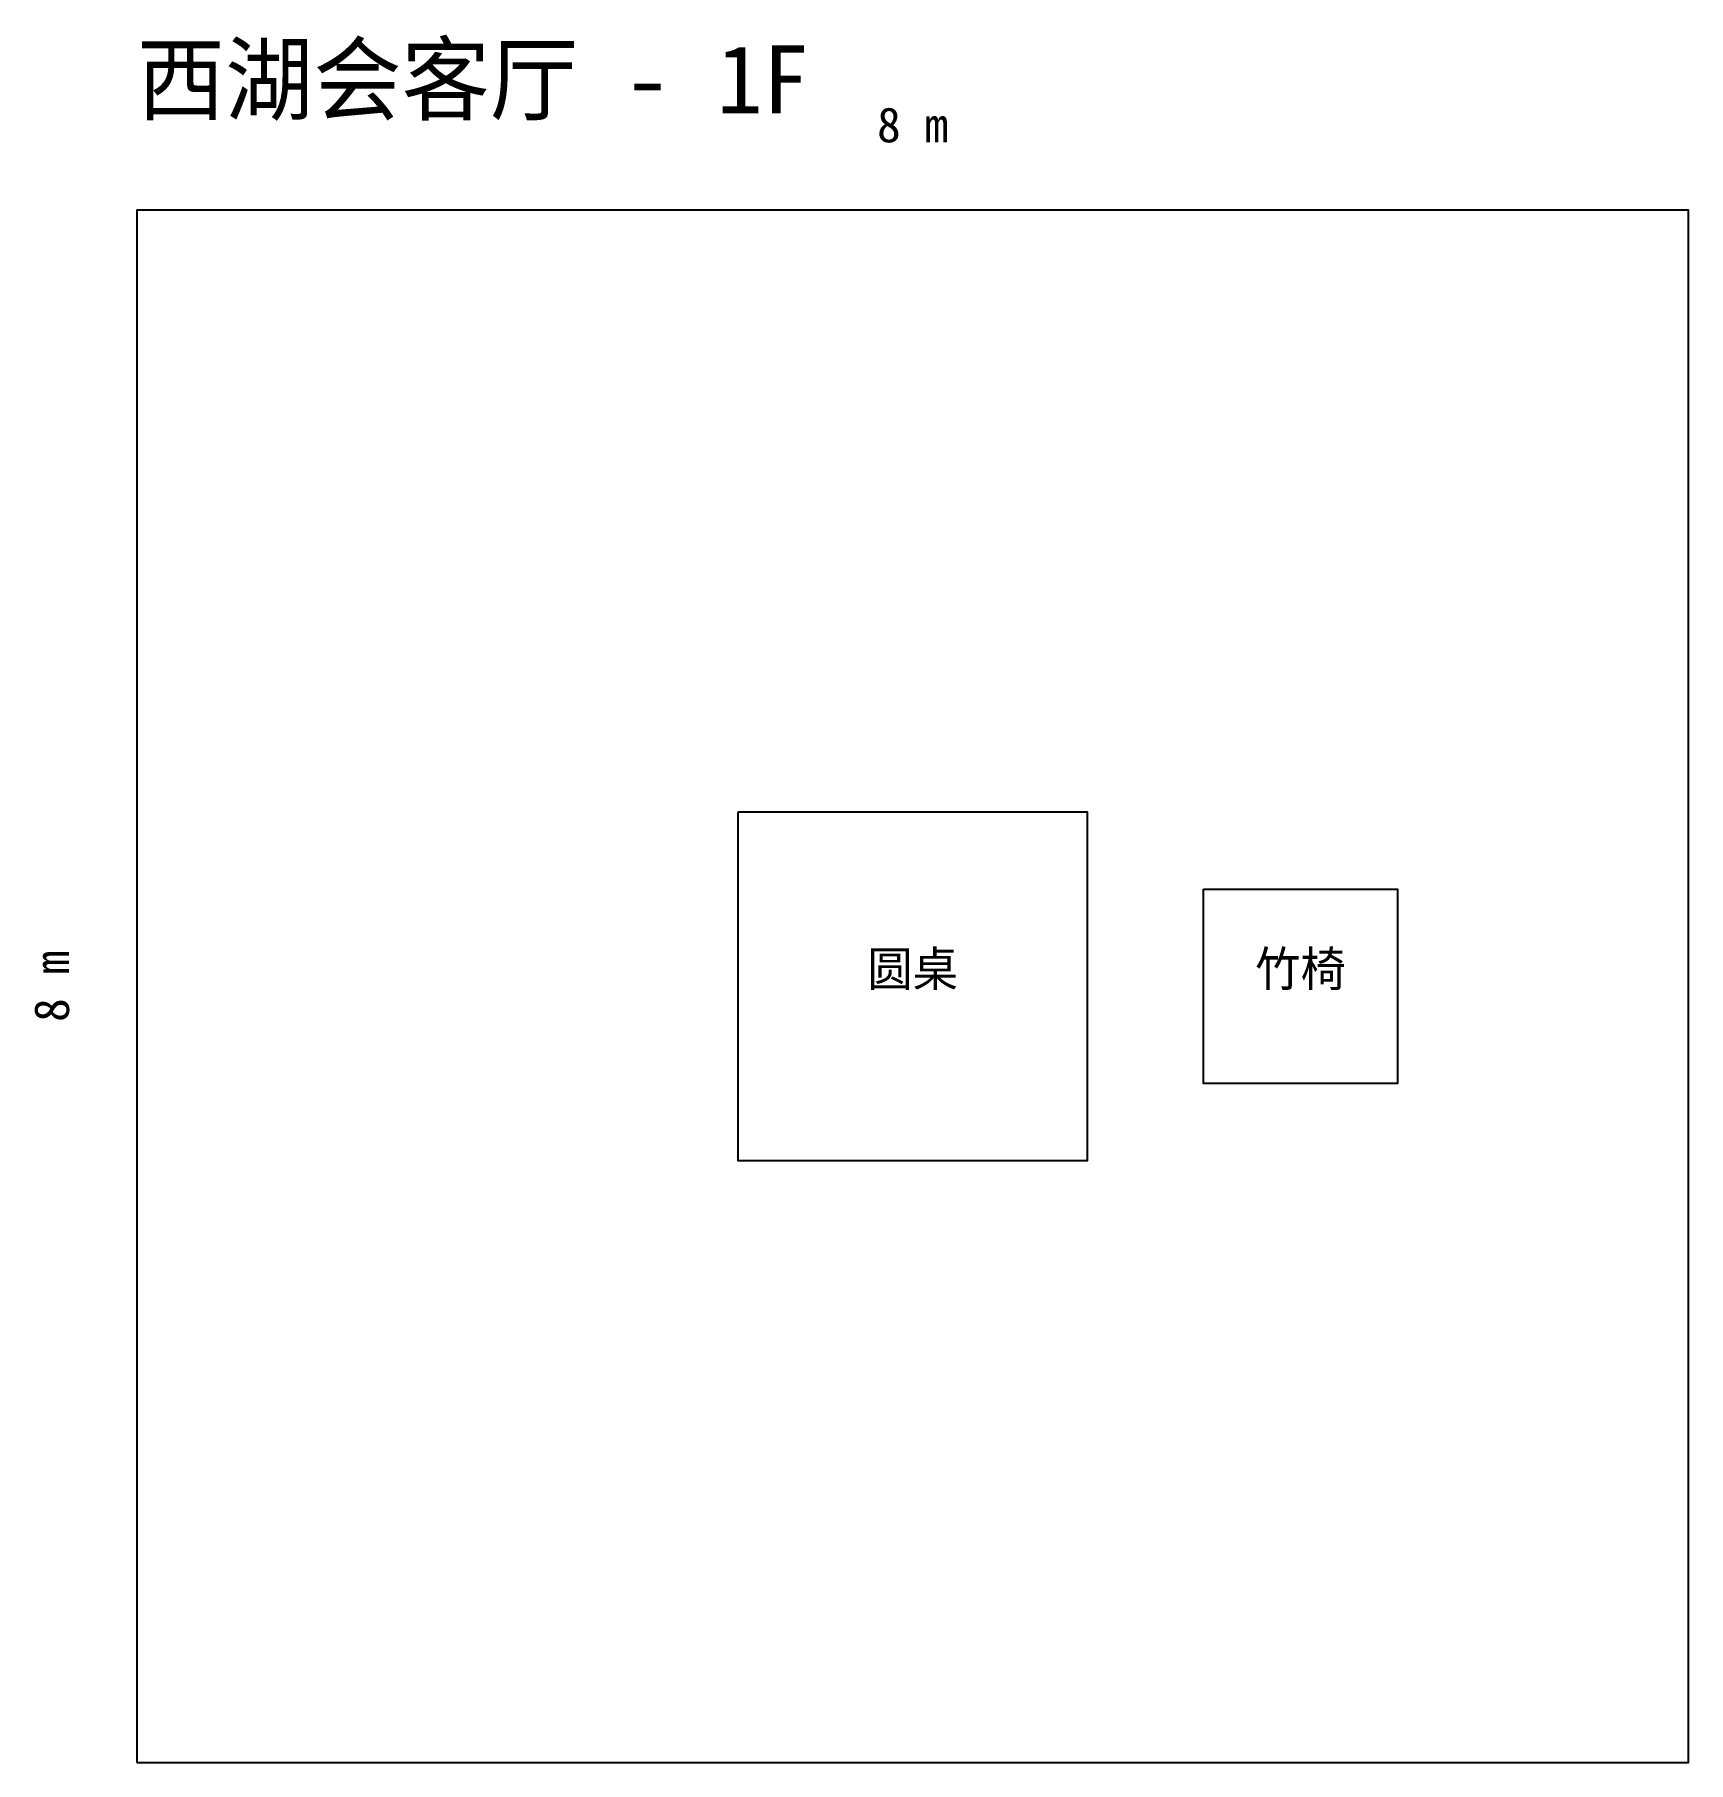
# Model space of a CAD drawing. Header units: metres. Extents: x -0.53 to 8, y 0 to 8.91.
import ezdxf
from ezdxf.enums import TextEntityAlignment as Align

# ---------------------------------------------------------------- set-up
doc = ezdxf.new("R2010")
doc.units = ezdxf.units.M
for name, color, linetype in [('DIMENSIONS', 8, 'CONTINUOUS'), ('FURNITURE', 3, 'CONTINUOUS'), ('ROOMS', 4, 'CONTINUOUS'), ('WALLS', 7, 'CONTINUOUS')]:
    doc.layers.add(name, color=color, linetype=linetype)

msp = doc.modelspace()

# ---------------------------------------------------------------- linework, layer by layer
at = {"layer": 'FURNITURE'}
for points in [[(3.1, 4.9), (4.9, 4.9), (4.9, 3.1), (3.1, 3.1)], [(5.5, 4.5), (6.5, 4.5), (6.5, 3.5), (5.5, 3.5)]]:
    msp.add_lwpolyline(points, close=True, dxfattribs=at)
at = {"layer": 'WALLS'}
msp.add_lwpolyline([(0, 0), (8, 0), (8, 8), (0, 8)], close=True, dxfattribs=at)

# ---------------------------------------------------------------- texts
at = {"layer": 'DIMENSIONS'}
msp.add_text('8 m', height=0.18, dxfattribs=at).set_placement((4, 8.35), align=Align.CENTER)
msp.add_text('8 m', height=0.18, rotation=90, dxfattribs=at).set_placement((-0.35, 4), align=Align.CENTER)
at = {"layer": 'FURNITURE'}
for s, p in [('圆桌', (4, 4)), ('竹椅', (6, 4))]:
    msp.add_text(s, height=0.18, dxfattribs=at).set_placement(p, align=Align.CENTER)
at = {"layer": 'ROOMS'}
msp.add_text('西湖会客厅 - 1F', height=0.35, dxfattribs=at).set_placement((0, 8.5))

doc.saveas('drawing.dxf')
